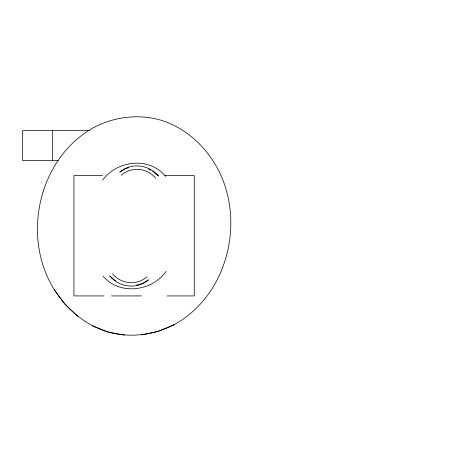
<?xml version="1.0" encoding="UTF-8"?>
<svg xmlns="http://www.w3.org/2000/svg" width="452" height="452" viewBox="0 0 452 452"><rect width="100%" height="100%" fill="white"/><g stroke="black" fill="none" stroke-linecap="round" stroke-linejoin="round"><path stroke-width="0.68" d="M166.183 271.353C151.912 291.54 119.458 295.676 102.954 276.014M102.587 180.184C117.39 160.104 149.29 156.471 165.765 176.489M174.043 324.728C224.198 297.354 243.475 230.548 222.367 178.738C211.174 151.505 188.789 128.605 160.268 120C138.261 113.836 114.424 116.723 94.225 127.283C44.07 154.657 24.792 221.463 45.901 273.274C57.076 300.523 79.501 323.349 108 332.011C130.001 338.152 153.833 335.22 174.043 324.728L158.115 331.446L141.436 334.932M121.232 175.274C131.199 166.291 147.392 167.709 155.646 178.286M147.036 276.731C137.069 285.72 120.876 284.302 112.621 273.726M128.594 167.754L125.441 168.709L119.752 172.15C131.233 162.257 149.007 164.601 158.533 176.043L152.64 171.088M136.527 285.212L142.826 283.302L148.516 279.861C137.035 289.755 119.26 287.41 109.729 275.969L115.627 280.918M89.665 130.487L22.6 130.487L22.6 160.567L58.251 160.567M102.627 175.608L73.947 175.608L73.947 295.924L104.028 295.924M164.884 175.608L194.264 175.608L194.264 295.924L166.98 295.924M111.548 295.924L141.493 295.924M124.424 335.101L108 332.011L92.231 325.689M148.533 169.008L150.878 170.195M77.817 316.338L64.907 304.202L54.183 289.692M52.681 130.487L52.681 160.567"/></g></svg>
